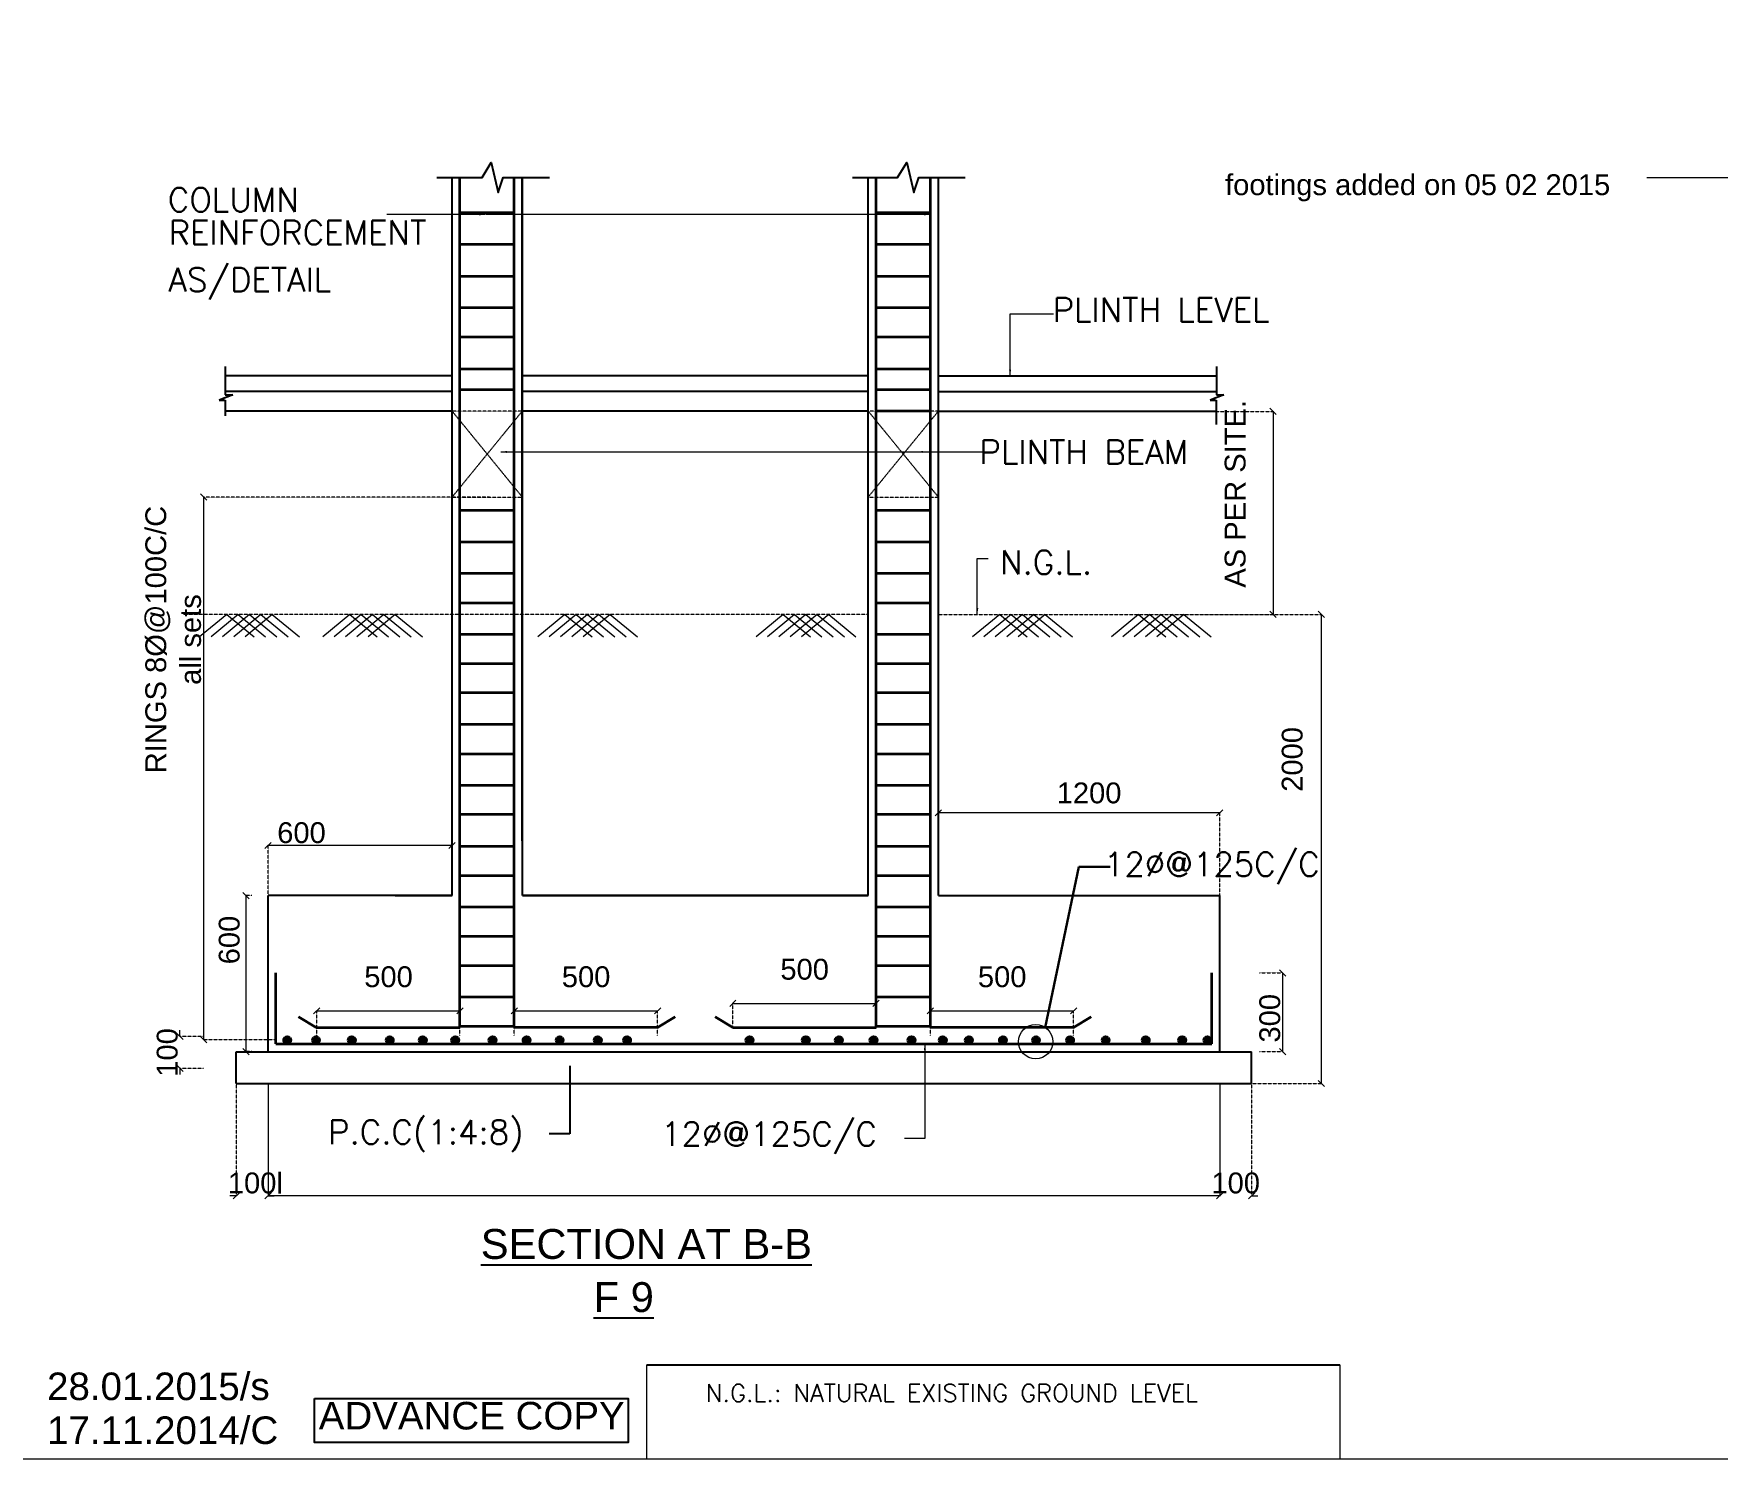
# Model space of a CAD drawing. Header units: inches. Extents: x 719368 to 6315912, y -2624014 to 446967.
# Drawn here: x 5466027 to 5506425, y -2167591 to -2133400 of the extents above; entities that cross this region are included whole.
import ezdxf
from ezdxf.enums import TextEntityAlignment as Align

# ---------------------------------------------------------------- set-up
doc = ezdxf.new("R2010")
doc.units = ezdxf.units.IN
doc.header["$LTSCALE"] = 20
doc.header["$MEASUREMENT"] = 0
doc.header["$PDMODE"] = 3
doc.linetypes.add('DASHED2', pattern=[0.375, 0.25, -0.125])
doc.layers.get('0').update_dxf_attribs({"color": 51, "lineweight": 30})
doc.layers.get('Defpoints').update_dxf_attribs({"lineweight": 25})
for name, color, linetype, lineweight in [('BEAM', 4, 'Continuous', 25), ('DIM', 7, 'Continuous', 13), ('FOR-TEXT', 3, 'Continuous', 25), ('FORMET', 4, 'Continuous', 25), ('HACHE', 6, 'Continuous', 9), ('hacht', 251, 'Continuous', 20), ('STAIR', 4, 'Continuous', 25), ('STEEL', 1, 'Continuous', 35), ('Text', 7, 'Continuous', 15), ('TEXT-20', 2, 'Continuous', 25)]:
    doc.layers.add(name, color=color, linetype=linetype, lineweight=lineweight)
doc.layers.add('DIM 1', color=131, linetype='Continuous')
doc.styles.add('AR', font='arial.ttf')
doc.styles.add('BOLD', font='arial.ttf')
doc.styles.add('L120', font='simplex.shx', dxfattribs={"height": 1})
doc.styles.add('ROMANS1', font='romans.shx', dxfattribs={"height": 200})
doc.dimstyles.new('Copy of S3', dxfattribs={"dimtxt": 200, "dimasz": 150, "dimexe": 5, "dimexo": 5, "dimgap": 50, "dimtad": 1, "dimjust": 1, "dimdec": 0, "dimzin": 3, "dimdsep": 46, "dimtxsty": 'BOLD', "dimblk1": 'OBLIQUE', "dimblk2": 'OBLIQUE', "dimsah": 1, "dimcen": 0.0625, "dimdle": 5, "dimclrd": 230, "dimclre": 251, "dimclrt": 2, "dimadec": 0, "dimazin": 0, "dimtfac": 1, "dimtdec": 0, "dimtix": 1, "dimtofl": 0, "dimtmove": 2, "dimatfit": 3, "dimfxl": 0, "dimtolj": 1, "dimtzin": 2, "dimlwd": -1, "dimlwe": -1, "dimarcsym": 0})
doc.dimstyles.new('S3', dxfattribs={"dimtxt": 9, "dimasz": 7, "dimexe": 5, "dimexo": 5, "dimgap": 0.5, "dimtad": 1, "dimdec": 1, "dimzin": 3, "dimdsep": 46, "dimlunit": 4, "dimtxsty": 'BOLD', "dimblk1": 'OBLIQUE', "dimblk2": 'OBLIQUE', "dimsah": 1, "dimcen": 0.0625, "dimdle": 5, "dimclrd": 230, "dimclre": 251, "dimclrt": 2, "dimadec": 0, "dimazin": 0, "dimtfac": 1, "dimtdec": 1, "dimtix": 1, "dimtofl": 0, "dimtmove": 2, "dimatfit": 3, "dimfxl": 0, "dimtolj": 1, "dimtzin": 2, "dimlwd": -1, "dimlwe": -1, "dimarcsym": 0})

# ---------------------------------------------------------------- blocks, each defined once
blk = doc.blocks.new('_Oblique')
at = {"layer": 'STAIR', "color": 0, "lineweight": -2}
blk.add_line((-0.5, -0.5), (0.5, 0.5), dxfattribs=at)
blk = doc.blocks.new('*D429')
at = {"layer": 'Defpoints', "color": 0}
for p in [(5470107, -2157451), (5469538, -2158215), (5470107, -2158215)]:
    blk.add_point(p, dxfattribs=at)
at = {"layer": 'DIM', "color": 251, "linetype": 'DASHED2'}
for p, q in [((5470102, -2157451), (5469533, -2157451)), ((5470102, -2158215), (5469533, -2158215))]:
    blk.add_line(p, q, dxfattribs=at)
at = {"layer": 'DIM', "color": 230}
for p, q in [((5469538, -2157451), (5469538, -2157301)), ((5469538, -2158215), (5469538, -2158365))]:
    blk.add_line(p, q, dxfattribs=at)
at = {"layer": 'DIM', "color": 230, "xscale": 150, "yscale": 150, "zscale": 150}
for p, rotation in [((5469538, -2157451), 270), ((5469538, -2158215), 90)]:
    blk.add_blockref('_Oblique', p, dxfattribs=dict(at, rotation=rotation))
at = {"layer": 'DIM', "color": 2, "insert": (5469233, -2157833), "char_height": 500, "attachment_point": 5, "rotation": 90, "style": 'BOLD'}
blk.add_mtext('\\A1;100', dxfattribs=at)
blk = doc.blocks.new('d')
at = {"layer": 'STEEL'}
blk.add_hatch(color=256, dxfattribs=at).paths.add_polyline_path([(2, 0, 1), (-2, 0, 1)])
blk.add_lwpolyline([(-2, 0, 1), (2, 0, 1)], format="xyb", close=True, dxfattribs=at)
blk = doc.blocks.new('*D430')
at = {"layer": 'Defpoints', "color": 0}
for p in [(5494487, -2158578), (5495251, -2158578), (5495251, -2161271)]:
    blk.add_point(p, dxfattribs=at)
at = {"layer": 'DIM', "color": 251, "linetype": 'DASHED2'}
for p, q in [((5494487, -2158583), (5494487, -2161276)), ((5495251, -2158583), (5495251, -2161276))]:
    blk.add_line(p, q, dxfattribs=at)
at = {"layer": 'DIM', "color": 230}
for p, q in [((5494487, -2161271), (5494337, -2161271)), ((5495251, -2161271), (5495401, -2161271))]:
    blk.add_line(p, q, dxfattribs=at)
at = {"layer": 'DIM', "color": 230, "xscale": 150, "yscale": 150, "zscale": 150}
blk.add_blockref('_Oblique', (5494487, -2161271), dxfattribs=at)
at = {"layer": 'DIM', "color": 230, "xscale": 150, "yscale": 150, "zscale": 150, "rotation": 180}
blk.add_blockref('_Oblique', (5495251, -2161271), dxfattribs=at)
at = {"layer": 'DIM', "color": 2, "insert": (5494869, -2160966), "char_height": 500, "attachment_point": 5, "style": 'BOLD'}
blk.add_mtext('\\A1;100', dxfattribs=at)
blk = doc.blocks.new('*D431')
at = {"layer": 'Defpoints', "color": 0}
for p in [(5470887, -2158578), (5471650, -2158578), (5470887, -2161271)]:
    blk.add_point(p, dxfattribs=at)
at = {"layer": 'DIM', "color": 251, "linetype": 'DASHED2'}
for p, q in [((5470887, -2158583), (5470887, -2161276)), ((5471650, -2158583), (5471650, -2161276))]:
    blk.add_line(p, q, dxfattribs=at)
at = {"layer": 'DIM', "color": 230}
for p, q in [((5470887, -2161271), (5470737, -2161271)), ((5471650, -2161271), (5471800, -2161271))]:
    blk.add_line(p, q, dxfattribs=at)
at = {"layer": 'DIM', "color": 230, "xscale": 150, "yscale": 150, "zscale": 150}
blk.add_blockref('_Oblique', (5470887, -2161271), dxfattribs=at)
at = {"layer": 'DIM', "color": 230, "xscale": 150, "yscale": 150, "zscale": 150, "rotation": 180}
blk.add_blockref('_Oblique', (5471650, -2161271), dxfattribs=at)
at = {"layer": 'DIM', "color": 2, "insert": (5471269, -2160966), "char_height": 500, "attachment_point": 5, "style": 'BOLD'}
blk.add_mtext('\\A1;100', dxfattribs=at)
blk = doc.blocks.new('*D432')
at = {"layer": 'Defpoints', "color": 0}
for p in [(5495435, -2155926), (5495994, -2155926), (5495435, -2157814)]:
    blk.add_point(p, dxfattribs=at)
at = {"layer": 'DIM', "color": 251, "linetype": 'DASHED2'}
for p, q in [((5495440, -2155926), (5495999, -2155926)), ((5495440, -2157814), (5495999, -2157814))]:
    blk.add_line(p, q, dxfattribs=at)
at = {"layer": 'DIM', "color": 230}
blk.add_line((5495994, -2155921), (5495994, -2157819), dxfattribs=at)
at = {"layer": 'DIM', "color": 230, "xscale": 150, "yscale": 150, "zscale": 150}
for p, rotation in [((5495994, -2155926), 90), ((5495994, -2157814), 270)]:
    blk.add_blockref('_Oblique', p, dxfattribs=dict(at, rotation=rotation))
at = {"layer": 'DIM', "color": 2, "insert": (5495689, -2157013), "char_height": 500, "attachment_point": 5, "rotation": 90, "style": 'BOLD'}
blk.add_mtext('\\A1;300', dxfattribs=at)
blk = doc.blocks.new('*D433')
at = {"layer": 'Defpoints', "color": 0}
for p in [(5487544, -2156835), (5487544, -2157432), (5490981, -2157432)]:
    blk.add_point(p, dxfattribs=at)
at = {"layer": 'DIM', "color": 230}
blk.add_line((5487539, -2156835), (5490986, -2156835), dxfattribs=at)
at = {"layer": 'DIM', "color": 251, "linetype": 'DASHED2'}
for p, q in [((5487544, -2157427), (5487544, -2156830)), ((5490981, -2157427), (5490981, -2156830))]:
    blk.add_line(p, q, dxfattribs=at)
at = {"layer": 'DIM', "color": 230, "xscale": 150, "yscale": 150, "zscale": 150, "rotation": 180}
blk.add_blockref('_Oblique', (5487544, -2156835), dxfattribs=at)
at = {"layer": 'DIM', "color": 230, "xscale": 150, "yscale": 150, "zscale": 150}
blk.add_blockref('_Oblique', (5490981, -2156835), dxfattribs=at)
at = {"layer": 'DIM', "color": 2, "insert": (5489266, -2156020), "char_height": 500, "attachment_point": 5, "style": 'BOLD'}
blk.add_mtext('\\A1;500', dxfattribs=at)
blk = doc.blocks.new('*D434')
at = {"layer": 'Defpoints', "color": 0}
for p in [(5476967, -2144513), (5470107, -2157528), (5471841, -2157528)]:
    blk.add_point(p, dxfattribs=at)
at = {"layer": 'DIM', "color": 251, "linetype": 'DASHED2'}
for p, q in [((5476962, -2144513), (5470102, -2144513)), ((5471836, -2157528), (5470102, -2157528))]:
    blk.add_line(p, q, dxfattribs=at)
at = {"layer": 'DIM', "color": 230}
blk.add_line((5470107, -2157533), (5470107, -2144508), dxfattribs=at)
at = {"layer": 'DIM', "color": 230, "xscale": 150, "yscale": 150, "zscale": 150}
for p, rotation in [((5470107, -2144513), 90), ((5470107, -2157528), 270)]:
    blk.add_blockref('_Oblique', p, dxfattribs=dict(at, rotation=rotation))
at = {"layer": 'DIM', "color": 2, "insert": (5469377, -2147930), "char_height": 500, "attachment_point": 5, "rotation": 90, "style": 'BOLD'}
blk.add_mtext('\\A1;{\\fArial|b0|i0|c162|p34;RINGS 8}%%C{\\fArial|b0|i0|c162|p34;@}100{\\fArial|b0|i0|c162|p34;C/C}\\Pall sets', dxfattribs=at)
blk = doc.blocks.new('*D435')
at = {"layer": 'Defpoints', "color": 0}
for p in [(5493768, -2142457), (5495764, -2142457), (5493355, -2147327)]:
    blk.add_point(p, dxfattribs=at)
at = {"layer": 'DIM', "color": 251, "linetype": 'DASHED2'}
for p, q in [((5493773, -2142457), (5495769, -2142457)), ((5493360, -2147327), (5495769, -2147327))]:
    blk.add_line(p, q, dxfattribs=at)
at = {"layer": 'DIM', "color": 230}
blk.add_line((5495764, -2142452), (5495764, -2147332), dxfattribs=at)
at = {"layer": 'DIM', "color": 230, "xscale": 150, "yscale": 150, "zscale": 150}
for p, rotation in [((5495764, -2142457), 90), ((5495764, -2147327), 270)]:
    blk.add_blockref('_Oblique', p, dxfattribs=dict(at, rotation=rotation))
at = {"layer": 'DIM', "color": 2, "insert": (5494858, -2144435), "char_height": 500, "attachment_point": 5, "rotation": 90, "style": 'BOLD'}
blk.add_mtext('\\A1;AS PER SITE.', dxfattribs=at)
blk = doc.blocks.new('*D436')
at = {"layer": 'Defpoints', "color": 0}
for p in [(5471267, -2154070), (5471122, -2157814), (5471267, -2157814)]:
    blk.add_point(p, dxfattribs=at)
at = {"layer": 'DIM', "color": 251, "linetype": 'DASHED2'}
for p, q in [((5471262, -2154070), (5471117, -2154070)), ((5471262, -2157814), (5471117, -2157814))]:
    blk.add_line(p, q, dxfattribs=at)
at = {"layer": 'DIM', "color": 230}
blk.add_line((5471122, -2157819), (5471122, -2154065), dxfattribs=at)
at = {"layer": 'DIM', "color": 230, "xscale": 150, "yscale": 150, "zscale": 150}
for p, rotation in [((5471122, -2154070), 90), ((5471122, -2157814), 270)]:
    blk.add_blockref('_Oblique', p, dxfattribs=dict(at, rotation=rotation))
at = {"layer": 'DIM', "color": 2, "insert": (5470721, -2155137), "char_height": 500, "attachment_point": 5, "rotation": 90, "style": 'BOLD'}
blk.add_mtext('\\A1;600', dxfattribs=at)
blk = doc.blocks.new('*D437')
at = {"layer": 'Defpoints', "color": 0}
for p in [(5494119, -2147327), (5496923, -2147327), (5493884, -2158578)]:
    blk.add_point(p, dxfattribs=at)
at = {"layer": 'DIM', "color": 251, "linetype": 'DASHED2'}
for p, q in [((5494124, -2147327), (5496928, -2147327)), ((5493889, -2158578), (5496928, -2158578))]:
    blk.add_line(p, q, dxfattribs=at)
at = {"layer": 'DIM', "color": 230}
blk.add_line((5496923, -2147322), (5496923, -2158583), dxfattribs=at)
at = {"layer": 'DIM', "color": 230, "xscale": 150, "yscale": 150, "zscale": 150}
for p, rotation in [((5496923, -2147327), 90), ((5496923, -2158578), 270)]:
    blk.add_blockref('_Oblique', p, dxfattribs=dict(at, rotation=rotation))
at = {"layer": 'DIM', "color": 2, "insert": (5496227, -2150805), "char_height": 500, "attachment_point": 5, "rotation": 90, "style": 'BOLD'}
blk.add_mtext('\\A1;2000', dxfattribs=at)
blk = doc.blocks.new('*D409')
at = {"layer": 'Defpoints', "color": 0}
for p in [(5472819, -2156835), (5472819, -2157432), (5476256, -2157432)]:
    blk.add_point(p, dxfattribs=at)
at = {"layer": 'DIM', "color": 230}
blk.add_line((5472814, -2156835), (5476261, -2156835), dxfattribs=at)
at = {"layer": 'DIM', "color": 251, "linetype": 'DASHED2'}
for p, q in [((5472819, -2157427), (5472819, -2156830)), ((5476256, -2157427), (5476256, -2156830))]:
    blk.add_line(p, q, dxfattribs=at)
at = {"layer": 'DIM', "color": 230, "xscale": 150, "yscale": 150, "zscale": 150, "rotation": 180}
blk.add_blockref('_Oblique', (5472819, -2156835), dxfattribs=at)
at = {"layer": 'DIM', "color": 230, "xscale": 150, "yscale": 150, "zscale": 150}
blk.add_blockref('_Oblique', (5476256, -2156835), dxfattribs=at)
at = {"layer": 'DIM', "color": 2, "insert": (5474542, -2156020), "char_height": 500, "attachment_point": 5, "style": 'BOLD'}
blk.add_mtext('\\A1;500', dxfattribs=at)
blk = doc.blocks.new('*D410')
at = {"layer": 'Defpoints', "color": 0}
for p in [(5471650, -2158597), (5494487, -2158597), (5494487, -2161271)]:
    blk.add_point(p, dxfattribs=at)
at = {"layer": 'DIM', "color": 251, "linetype": 'DASHED2'}
for p, q in [((5471650, -2158602), (5471650, -2161276)), ((5494487, -2158602), (5494487, -2161276))]:
    blk.add_line(p, q, dxfattribs=at)
at = {"layer": 'DIM', "color": 230}
blk.add_line((5494492, -2161271), (5471645, -2161271), dxfattribs=at)
at = {"layer": 'DIM', "color": 230, "xscale": 150, "yscale": 150, "zscale": 150, "rotation": 180}
blk.add_blockref('_Oblique', (5471650, -2161271), dxfattribs=at)
at = {"layer": 'DIM', "color": 230, "xscale": 150, "yscale": 150, "zscale": 150}
blk.add_blockref('_Oblique', (5494487, -2161271), dxfattribs=at)
at = {"layer": 'DIM', "color": 2, "insert": (5471931, -2160971), "char_height": 500, "attachment_point": 5, "style": 'BOLD'}
blk.add_mtext('\\A1;l', dxfattribs=at)
blk = doc.blocks.new('*D411')
at = {"layer": 'Defpoints', "color": 0}
for p in [(5477560, -2156835), (5477560, -2157432), (5480997, -2157432)]:
    blk.add_point(p, dxfattribs=at)
at = {"layer": 'DIM', "color": 230}
blk.add_line((5477555, -2156835), (5481002, -2156835), dxfattribs=at)
at = {"layer": 'DIM', "color": 251, "linetype": 'DASHED2'}
for p, q in [((5477560, -2157427), (5477560, -2156830)), ((5480997, -2157427), (5480997, -2156830))]:
    blk.add_line(p, q, dxfattribs=at)
at = {"layer": 'DIM', "color": 230, "xscale": 150, "yscale": 150, "zscale": 150, "rotation": 180}
blk.add_blockref('_Oblique', (5477560, -2156835), dxfattribs=at)
at = {"layer": 'DIM', "color": 230, "xscale": 150, "yscale": 150, "zscale": 150}
blk.add_blockref('_Oblique', (5480997, -2156835), dxfattribs=at)
at = {"layer": 'DIM', "color": 2, "insert": (5479282, -2156020), "char_height": 500, "attachment_point": 5, "style": 'BOLD'}
blk.add_mtext('\\A1;500', dxfattribs=at)
blk = doc.blocks.new('*D412')
at = {"layer": 'Defpoints', "color": 0}
for p in [(5482803, -2156655), (5482803, -2157253), (5486240, -2157253)]:
    blk.add_point(p, dxfattribs=at)
at = {"layer": 'DIM', "color": 230}
blk.add_line((5482798, -2156655), (5486245, -2156655), dxfattribs=at)
at = {"layer": 'DIM', "color": 251, "linetype": 'DASHED2'}
for p, q in [((5482803, -2157248), (5482803, -2156650)), ((5486240, -2157248), (5486240, -2156650))]:
    blk.add_line(p, q, dxfattribs=at)
at = {"layer": 'DIM', "color": 230, "xscale": 150, "yscale": 150, "zscale": 150, "rotation": 180}
blk.add_blockref('_Oblique', (5482803, -2156655), dxfattribs=at)
at = {"layer": 'DIM', "color": 230, "xscale": 150, "yscale": 150, "zscale": 150}
blk.add_blockref('_Oblique', (5486240, -2156655), dxfattribs=at)
at = {"layer": 'DIM', "color": 2, "insert": (5484526, -2155841), "char_height": 500, "attachment_point": 5, "style": 'BOLD'}
blk.add_mtext('\\A1;500', dxfattribs=at)
blk = doc.blocks.new('*D413')
at = {"layer": 'Defpoints', "color": 0}
for p in [(5476065, -2152408), (5476065, -2152870), (5471650, -2156250)]:
    blk.add_point(p, dxfattribs=at)
at = {"layer": 'DIM', "color": 251, "linetype": 'DASHED2'}
for p, q in [((5476065, -2152413), (5476065, -2152875)), ((5471650, -2156245), (5471650, -2152865))]:
    blk.add_line(p, q, dxfattribs=at)
at = {"layer": 'DIM', "color": 230}
blk.add_line((5476070, -2152870), (5471645, -2152870), dxfattribs=at)
at = {"layer": 'DIM', "color": 230, "xscale": 150, "yscale": 150, "zscale": 150, "rotation": 180}
blk.add_blockref('_Oblique', (5471650, -2152870), dxfattribs=at)
at = {"layer": 'DIM', "color": 230, "xscale": 150, "yscale": 150, "zscale": 150}
blk.add_blockref('_Oblique', (5476065, -2152870), dxfattribs=at)
at = {"layer": 'DIM', "color": 2, "insert": (5472453, -2152565), "char_height": 500, "attachment_point": 5, "style": 'BOLD'}
blk.add_mtext('\\A1;600', dxfattribs=at)
blk = doc.blocks.new('*D414')
at = {"layer": 'Defpoints', "color": 0}
for p in [(5487735, -2151807), (5494487, -2152086), (5494487, -2156697)]:
    blk.add_point(p, dxfattribs=at)
at = {"layer": 'DIM', "color": 251, "linetype": 'DASHED2'}
for p, q in [((5487735, -2151812), (5487735, -2152091)), ((5494487, -2156692), (5494487, -2152081))]:
    blk.add_line(p, q, dxfattribs=at)
at = {"layer": 'DIM', "color": 230}
blk.add_line((5494492, -2152086), (5487730, -2152086), dxfattribs=at)
at = {"layer": 'DIM', "color": 230, "xscale": 150, "yscale": 150, "zscale": 150, "rotation": 180}
blk.add_blockref('_Oblique', (5487735, -2152086), dxfattribs=at)
at = {"layer": 'DIM', "color": 230, "xscale": 150, "yscale": 150, "zscale": 150}
blk.add_blockref('_Oblique', (5494487, -2152086), dxfattribs=at)
at = {"layer": 'DIM', "color": 2, "insert": (5491351, -2151612), "char_height": 500, "attachment_point": 5, "style": 'BOLD'}
blk.add_mtext('\\A1;1200', dxfattribs=at)

msp = doc.modelspace()

# ---------------------------------------------------------------- linework, layer by layer
at = {"layer": 'BEAM', "linetype": 'Continuous'}
for p, q in [((5476065.1785, -2154070.1002), (5476065.1785, -2136853.0402)), ((5477750.7273, -2152759.7002), (5477750.7273, -2136853.0402)), ((5477755.0743, -2154070.1002), (5477755.0743, -2136853.0402)), ((5486049.1099, -2154070.1002), (5486049.1099, -2136853.0402)), ((5487734.6587, -2154070.1002), (5487734.6587, -2136853.0402)), ((5470625.3193, -2141378.896), (5470625.3193, -2142063.0866)), ((5494404.7055, -2141378.896), (5494404.7055, -2142063.0866)), ((5476065.1785, -2141608.3806), (5470616.804, -2141608.3806)), ((5486049.1099, -2141608.3806), (5477750.7273, -2141608.3806)), ((5487734.6587, -2141608.3806), (5494404.7055, -2141608.3806)), ((5470804.8231, -2142063.0866), (5470480.5379, -2142189.608)), ((5470480.5379, -2142189.608), (5470617.9588, -2142189.608)), ((5476065.1785, -2141982.7806), (5470616.804, -2141982.7806)), ((5470617.9588, -2142189.608), (5470617.9588, -2142566.6982)), ((5470625.3193, -2142063.0866), (5470804.8231, -2142063.0866)), ((5486049.1099, -2141982.7806), (5477750.7273, -2141982.7806)), ((5487734.6587, -2141982.7806), (5494404.7055, -2141982.7806)), ((5494584.2093, -2142063.0866), (5494259.9241, -2142189.608)), ((5494259.9241, -2142189.608), (5494397.3449, -2142189.608)), ((5494397.3449, -2142189.608), (5494397.3449, -2142770.8507)), ((5494404.7055, -2142063.0866), (5494584.2093, -2142063.0866)), ((5476065.1785, -2142450.7806), (5470616.804, -2142450.7806)), ((5476065.1785, -2142450.7806), (5470616.804, -2142450.7806)), ((5486049.1099, -2142450.7806), (5477750.7273, -2142450.7806)), ((5486049.1099, -2142450.7806), (5477750.7273, -2142450.7806)), ((5487734.6587, -2142450.7806), (5494404.7055, -2142450.7806)), ((5487734.6587, -2142450.7806), (5494404.7055, -2142450.7806)), ((5471650.4512, -2157814.1002), (5471650.4512, -2154070.1002)), ((5476065.1785, -2154070.1002), (5471650.4512, -2154070.1002)), ((5474702.2098, -2154070.1002), (5476065.1785, -2154070.1002)), ((5477755.0743, -2154070.1002), (5486049.1099, -2154070.1002)), ((5486049.1099, -2154070.1002), (5477755.0743, -2154070.1002)), ((5487734.6587, -2154070.1002), (5489025.9643, -2154070.1002)), ((5487734.6587, -2154070.1002), (5494487.4578, -2154070.1002)), ((5494487.4578, -2157814.1002), (5494487.4578, -2154070.1002)), ((5494487.4578, -2157814.1002), (5494487.4578, -2154070.1002)), ((5471650.4512, -2157814.1002), (5471650.4512, -2156084.3722)), ((5470886.6752, -2158577.8762), (5470886.6752, -2157814.1002)), ((5470886.6752, -2157814.1002), (5495251.2338, -2157814.1002)), ((5470886.6752, -2158577.8762), (5470886.6752, -2157814.1002)), ((5470886.6752, -2158577.8762), (5470886.6752, -2157814.1002)), ((5470886.6752, -2158577.8762), (5470886.6752, -2157814.1002)), ((5475811.9383, -2157814.1002), (5495251.2338, -2157814.1002)), ((5495251.2338, -2158577.8762), (5495251.2338, -2157814.1002)), ((5495251.2338, -2158577.8762), (5495251.2338, -2157814.1002)), ((5470886.6752, -2158577.8762), (5495251.2338, -2158577.8762))]:
    msp.add_line(p, q, dxfattribs=at)
at = {"layer": 'BEAM'}
for points in [[(5475700.7206, -2136851.2189), (5476784.7327, -2136851.2189), (5477004.396, -2136491.3192), (5477174.2949, -2137211.1187), (5477291.4315, -2136851.2189), (5478406.8343, -2136851.2189)], [(5485673.5889, -2136851.2189), (5486757.601, -2136851.2189), (5486977.2644, -2136491.3192), (5487147.1632, -2137211.1187), (5487264.2998, -2136851.2189), (5488379.7027, -2136851.2189)]]:
    msp.add_lwpolyline(points, dxfattribs=at)
at = {"layer": 'DIM'}
for points in [[(5553055.3852, -2167590.5634), (5432049.132, -2167590.5634), (5432049.132, -2082559.4872), (5553055.3852, -2082559.4872)], [(5480743.2686, -2165326.7385), (5497369.4728, -2165326.7385), (5497369.4728, -2167590.5634), (5480743.2686, -2167590.5634)]]:
    msp.add_lwpolyline(points, close=True, dxfattribs=at)
at = {"layer": 'FORMET'}
msp.add_line((5480743.2686, -2165326.7385), (5497369.4728, -2165326.7385), dxfattribs=at)
msp.add_lwpolyline([(5472766.0912, -2166134.6994), (5480293.262, -2166134.6994), (5480293.262, -2167190.8286), (5472766.0912, -2167190.8286)], close=True, dxfattribs=at)
msp.add_lwpolyline([(5472766.0912, -2166134.6994), (5480293.262, -2166134.6994), (5480293.262, -2167190.8286), (5472766.0912, -2167190.8286)], close=True, dxfattribs=at)
at = {"layer": 'HACHE', "color": 3, "linetype": 'Continuous'}
for p, q in [((5470662.3586, -2147327.1562), (5470009.7239, -2147861.5449)), ((5470662.3586, -2147327.1562), (5470009.7239, -2147861.5449)), ((5470934.638, -2147327.1562), (5470282.0032, -2147861.5449)), ((5470934.638, -2147327.1562), (5470282.0032, -2147861.5449)), ((5471206.9174, -2147327.1562), (5470554.2826, -2147861.5449)), ((5471206.9174, -2147327.1562), (5470554.2826, -2147861.5449)), ((5470662.3586, -2147327.1562), (5471314.9934, -2147861.5449)), ((5470662.3586, -2147327.1562), (5471314.9934, -2147861.5449)), ((5471479.1967, -2147327.1562), (5470826.562, -2147861.5449)), ((5471479.1967, -2147327.1562), (5470826.562, -2147861.5449)), ((5470934.638, -2147327.1562), (5471587.2728, -2147861.5449)), ((5470934.638, -2147327.1562), (5471587.2728, -2147861.5449)), ((5471751.4761, -2147327.1562), (5471098.8413, -2147861.5449)), ((5471751.4761, -2147327.1562), (5471098.8413, -2147861.5449)), ((5471206.9174, -2147327.1562), (5471859.5521, -2147861.5449)), ((5471206.9174, -2147327.1562), (5471859.5521, -2147861.5449)), ((5471479.1967, -2147327.1562), (5472131.8315, -2147861.5449)), ((5471479.1967, -2147327.1562), (5472131.8315, -2147861.5449)), ((5471751.4761, -2147327.1562), (5472404.1109, -2147861.5449)), ((5471751.4761, -2147327.1562), (5472404.1109, -2147861.5449)), ((5473614.8571, -2147327.1562), (5472962.2223, -2147861.5449)), ((5473614.8571, -2147327.1562), (5472962.2223, -2147861.5449)), ((5473887.1365, -2147327.1562), (5473234.5017, -2147861.5449)), ((5473887.1365, -2147327.1562), (5473234.5017, -2147861.5449)), ((5474159.4158, -2147327.1562), (5473506.7811, -2147861.5449)), ((5474159.4158, -2147327.1562), (5473506.7811, -2147861.5449)), ((5473614.8571, -2147327.1562), (5474267.4918, -2147861.5449)), ((5473614.8571, -2147327.1562), (5474267.4918, -2147861.5449)), ((5474431.6952, -2147327.1562), (5473779.0604, -2147861.5449)), ((5474431.6952, -2147327.1562), (5473779.0604, -2147861.5449)), ((5473887.1365, -2147327.1562), (5474539.7712, -2147861.5449)), ((5473887.1365, -2147327.1562), (5474539.7712, -2147861.5449)), ((5474703.9746, -2147327.1562), (5474051.3398, -2147861.5449)), ((5474703.9746, -2147327.1562), (5474051.3398, -2147861.5449)), ((5474159.4158, -2147327.1562), (5474812.0506, -2147861.5449)), ((5474159.4158, -2147327.1562), (5474812.0506, -2147861.5449)), ((5474431.6952, -2147327.1562), (5475084.3299, -2147861.5449)), ((5474431.6952, -2147327.1562), (5475084.3299, -2147861.5449)), ((5474703.9746, -2147327.1562), (5475356.6093, -2147861.5449)), ((5474703.9746, -2147327.1562), (5475356.6093, -2147861.5449)), ((5478772.8974, -2147327.1562), (5478120.2626, -2147861.5449)), ((5478772.8974, -2147327.1562), (5478120.2626, -2147861.5449)), ((5479045.1767, -2147327.1562), (5478392.542, -2147861.5449)), ((5479045.1767, -2147327.1562), (5478392.542, -2147861.5449)), ((5479317.4561, -2147327.1562), (5478664.8213, -2147861.5449)), ((5479317.4561, -2147327.1562), (5478664.8213, -2147861.5449)), ((5478772.8974, -2147327.1562), (5479425.5321, -2147861.5449)), ((5478772.8974, -2147327.1562), (5479425.5321, -2147861.5449)), ((5479589.7355, -2147327.1562), (5478937.1007, -2147861.5449)), ((5479589.7355, -2147327.1562), (5478937.1007, -2147861.5449)), ((5479045.1767, -2147327.1562), (5479697.8115, -2147861.5449)), ((5479045.1767, -2147327.1562), (5479697.8115, -2147861.5449)), ((5479862.0148, -2147327.1562), (5479209.3801, -2147861.5449)), ((5479862.0148, -2147327.1562), (5479209.3801, -2147861.5449)), ((5479317.4561, -2147327.1562), (5479970.0909, -2147861.5449)), ((5479317.4561, -2147327.1562), (5479970.0909, -2147861.5449)), ((5479589.7355, -2147327.1562), (5480242.3702, -2147861.5449)), ((5479589.7355, -2147327.1562), (5480242.3702, -2147861.5449)), ((5479862.0148, -2147327.1562), (5480514.6496, -2147861.5449)), ((5479862.0148, -2147327.1562), (5480514.6496, -2147861.5449)), ((5484013.4036, -2147327.1562), (5483360.7689, -2147861.5449)), ((5484013.4036, -2147327.1562), (5483360.7689, -2147861.5449)), ((5484285.683, -2147327.1562), (5483633.0482, -2147861.5449)), ((5484285.683, -2147327.1562), (5483633.0482, -2147861.5449)), ((5484557.9624, -2147327.1562), (5483905.3276, -2147861.5449)), ((5484557.9624, -2147327.1562), (5483905.3276, -2147861.5449)), ((5484013.4036, -2147327.1562), (5484666.0384, -2147861.5449)), ((5484013.4036, -2147327.1562), (5484666.0384, -2147861.5449)), ((5484830.2417, -2147327.1562), (5484177.607, -2147861.5449)), ((5484830.2417, -2147327.1562), (5484177.607, -2147861.5449)), ((5484285.683, -2147327.1562), (5484938.3177, -2147861.5449)), ((5484285.683, -2147327.1562), (5484938.3177, -2147861.5449)), ((5485102.5211, -2147327.1562), (5484449.8863, -2147861.5449)), ((5485102.5211, -2147327.1562), (5484449.8863, -2147861.5449)), ((5484557.9624, -2147327.1562), (5485210.5971, -2147861.5449)), ((5484557.9624, -2147327.1562), (5485210.5971, -2147861.5449)), ((5484830.2417, -2147327.1562), (5485482.8765, -2147861.5449)), ((5484830.2417, -2147327.1562), (5485482.8765, -2147861.5449)), ((5485102.5211, -2147327.1562), (5485755.1559, -2147861.5449)), ((5485102.5211, -2147327.1562), (5485755.1559, -2147861.5449)), ((5489209.2354, -2147327.1562), (5488556.6006, -2147861.5449)), ((5489209.2354, -2147327.1562), (5488556.6006, -2147861.5449)), ((5489481.5148, -2147327.1562), (5488828.88, -2147861.5449)), ((5489481.5148, -2147327.1562), (5488828.88, -2147861.5449)), ((5489753.7941, -2147327.1562), (5489101.1594, -2147861.5449)), ((5489753.7941, -2147327.1562), (5489101.1594, -2147861.5449)), ((5489209.2354, -2147327.1562), (5489861.8701, -2147861.5449)), ((5489209.2354, -2147327.1562), (5489861.8701, -2147861.5449)), ((5490026.0735, -2147327.1562), (5489373.4387, -2147861.5449)), ((5490026.0735, -2147327.1562), (5489373.4387, -2147861.5449)), ((5489481.5148, -2147327.1562), (5490134.1495, -2147861.5449)), ((5489481.5148, -2147327.1562), (5490134.1495, -2147861.5449)), ((5490298.3529, -2147327.1562), (5489645.7181, -2147861.5449)), ((5490298.3529, -2147327.1562), (5489645.7181, -2147861.5449)), ((5489753.7941, -2147327.1562), (5490406.4289, -2147861.5449)), ((5489753.7941, -2147327.1562), (5490406.4289, -2147861.5449)), ((5490026.0735, -2147327.1562), (5490678.7083, -2147861.5449)), ((5490026.0735, -2147327.1562), (5490678.7083, -2147861.5449)), ((5490298.3529, -2147327.1562), (5490950.9876, -2147861.5449)), ((5490298.3529, -2147327.1562), (5490950.9876, -2147861.5449)), ((5492538.1675, -2147327.1562), (5491885.5328, -2147861.5449)), ((5492538.1675, -2147327.1562), (5491885.5328, -2147861.5449)), ((5492810.4469, -2147327.1562), (5492157.8121, -2147861.5449)), ((5492810.4469, -2147327.1562), (5492157.8121, -2147861.5449)), ((5493082.7263, -2147327.1562), (5492430.0915, -2147861.5449)), ((5493082.7263, -2147327.1562), (5492430.0915, -2147861.5449)), ((5492538.1675, -2147327.1562), (5493190.8023, -2147861.5449)), ((5492538.1675, -2147327.1562), (5493190.8023, -2147861.5449)), ((5493355.0056, -2147327.1562), (5492702.3709, -2147861.5449)), ((5493355.0056, -2147327.1562), (5492702.3709, -2147861.5449)), ((5492810.4469, -2147327.1562), (5493463.0817, -2147861.5449)), ((5492810.4469, -2147327.1562), (5493463.0817, -2147861.5449)), ((5493627.285, -2147327.1562), (5492974.6502, -2147861.5449)), ((5493627.285, -2147327.1562), (5492974.6502, -2147861.5449)), ((5493082.7263, -2147327.1562), (5493735.361, -2147861.5449)), ((5493082.7263, -2147327.1562), (5493735.361, -2147861.5449)), ((5493355.0056, -2147327.1562), (5494007.6404, -2147861.5449)), ((5493355.0056, -2147327.1562), (5494007.6404, -2147861.5449)), ((5493627.285, -2147327.1562), (5494279.9198, -2147861.5449)), ((5493627.285, -2147327.1562), (5494279.9198, -2147861.5449))]:
    msp.add_line(p, q, dxfattribs=at)
at = {"layer": 'hacht', "linetype": 'DASHED2'}
for p, q in [((5477750.7273, -2142450.7806), (5476065.1785, -2144513.2723)), ((5476065.1785, -2142450.7806), (5477750.7273, -2144513.2723)), ((5477750.7273, -2142450.7806), (5476065.1785, -2144513.2723)), ((5476065.1785, -2142450.7806), (5477750.7273, -2144513.2723)), ((5487734.6587, -2142450.7806), (5486049.1099, -2144513.2723)), ((5486049.1099, -2142450.7806), (5487734.6587, -2144513.2723)), ((5487734.6587, -2142450.7806), (5486049.1099, -2144513.2723)), ((5486049.1099, -2142450.7806), (5487734.6587, -2144513.2723)), ((5486049.1099, -2147327.1562), (5469622.0706, -2147327.1562)), ((5486049.1099, -2147327.1562), (5476701.0274, -2147327.1562)), ((5487734.6587, -2147327.1562), (5494404.7055, -2147327.1562)), ((5487734.6587, -2147327.1562), (5494404.7055, -2147327.1562)), ((5487734.6587, -2147327.1562), (5494404.7055, -2147327.1562)), ((5487734.6587, -2147327.1562), (5494404.7055, -2147327.1562))]:
    msp.add_line(p, q, dxfattribs=at)
for points in [[(5476065.1785, -2144513.2723), (5477750.7273, -2144513.2723), (5477750.7273, -2142450.7806), (5476065.1785, -2142450.7806)], [(5486049.1099, -2144513.2723), (5487734.6587, -2144513.2723), (5487734.6587, -2142450.7806), (5486049.1099, -2142450.7806)]]:
    msp.add_lwpolyline(points, close=True, dxfattribs=at)
at = {"layer": 'STEEL'}
for p, q in [((5476256.1225, -2157233.8907), (5476256.1225, -2136853.0402)), ((5476256.1225, -2157233.8907), (5476256.1225, -2136853.0402)), ((5477559.7833, -2157233.8907), (5477559.7833, -2136853.0402)), ((5477559.7833, -2157233.8907), (5477559.7833, -2136853.0402)), ((5486240.0539, -2157233.8907), (5486240.0539, -2136853.0402)), ((5486240.0539, -2157233.8907), (5486240.0539, -2136853.0402)), ((5487543.7147, -2157233.8907), (5487543.7147, -2136853.0402)), ((5487543.7147, -2157233.8907), (5487543.7147, -2136853.0402)), ((5476260.4695, -2137689.6363), (5477564.1303, -2137689.6363)), ((5486240.0539, -2137689.6363), (5487543.7147, -2137689.6363)), ((5476260.4695, -2138451.1759), (5477564.1303, -2138451.1759)), ((5486240.0539, -2138451.1759), (5487543.7147, -2138451.1759)), ((5476260.4695, -2139212.7154), (5477564.1303, -2139212.7154)), ((5476260.4695, -2139212.7154), (5477564.1303, -2139212.7154)), ((5476260.4695, -2139212.7154), (5477564.1303, -2139212.7154)), ((5476260.4695, -2139212.7154), (5477564.1303, -2139212.7154)), ((5486240.0539, -2139212.7154), (5487543.7147, -2139212.7154)), ((5486240.0539, -2139212.7154), (5487543.7147, -2139212.7154)), ((5486240.0539, -2139212.7154), (5487543.7147, -2139212.7154)), ((5486240.0539, -2139212.7154), (5487543.7147, -2139212.7154)), ((5477564.1303, -2139974.2549), (5476260.4695, -2139974.2549)), ((5477564.1303, -2139974.2549), (5476260.4695, -2139974.2549)), ((5487543.7147, -2139974.2549), (5486240.0539, -2139974.2549)), ((5487543.7147, -2139974.2549), (5486240.0539, -2139974.2549)), ((5476260.4695, -2140673.2655), (5477564.1303, -2140673.2655)), ((5476260.4695, -2140673.2655), (5477564.1303, -2140673.2655)), ((5476260.4695, -2140673.2655), (5477564.1303, -2140673.2655)), ((5476260.4695, -2140673.2655), (5477564.1303, -2140673.2655)), ((5486240.0539, -2140673.2655), (5487543.7147, -2140673.2655)), ((5486240.0539, -2140673.2655), (5487543.7147, -2140673.2655)), ((5486240.0539, -2140673.2655), (5487543.7147, -2140673.2655)), ((5486240.0539, -2140673.2655), (5487543.7147, -2140673.2655)), ((5476260.4695, -2141434.805), (5477564.1303, -2141434.805)), ((5476260.4695, -2141434.805), (5477564.1303, -2141434.805)), ((5476260.4695, -2141434.805), (5477564.1303, -2141434.805)), ((5476260.4695, -2141434.805), (5477564.1303, -2141434.805)), ((5476260.4695, -2141434.805), (5477564.1303, -2141434.805)), ((5476260.4695, -2141434.805), (5477564.1303, -2141434.805)), ((5486240.0539, -2141434.805), (5487543.7147, -2141434.805)), ((5486240.0539, -2141434.805), (5487543.7147, -2141434.805)), ((5486240.0539, -2141434.805), (5487543.7147, -2141434.805)), ((5486240.0539, -2141434.805), (5487543.7147, -2141434.805)), ((5486240.0539, -2141434.805), (5487543.7147, -2141434.805)), ((5486240.0539, -2141434.805), (5487543.7147, -2141434.805)), ((5476260.4695, -2141933.3021), (5477564.1303, -2141933.3021)), ((5476260.4695, -2141933.3021), (5477564.1303, -2141933.3021)), ((5486240.0539, -2141933.3021), (5487543.7147, -2141933.3021)), ((5486240.0539, -2141933.3021), (5487543.7147, -2141933.3021)), ((5486240.0539, -2142444.2849), (5487543.7147, -2142444.2849)), ((5486240.0539, -2142444.2849), (5487543.7147, -2142444.2849)), ((5486240.0539, -2142444.2849), (5487543.7147, -2142444.2849)), ((5486240.0539, -2142444.2849), (5487543.7147, -2142444.2849)), ((5476260.4695, -2144826.2028), (5477564.1303, -2144826.2028)), ((5486240.0539, -2144826.2028), (5487543.7147, -2144826.2028)), ((5476260.4695, -2145587.7423), (5477564.1303, -2145587.7423)), ((5476260.4695, -2145587.7423), (5477564.1303, -2145587.7423)), ((5476260.4695, -2145587.7423), (5477564.1303, -2145587.7423)), ((5476260.4695, -2145587.7423), (5477564.1303, -2145587.7423)), ((5486240.0539, -2145587.7423), (5487543.7147, -2145587.7423)), ((5486240.0539, -2145587.7423), (5487543.7147, -2145587.7423)), ((5486240.0539, -2145587.7423), (5487543.7147, -2145587.7423)), ((5486240.0539, -2145587.7423), (5487543.7147, -2145587.7423)), ((5477564.1303, -2146349.2819), (5476260.4695, -2146349.2819)), ((5477564.1303, -2146349.2819), (5476260.4695, -2146349.2819)), ((5487543.7147, -2146349.2819), (5486240.0539, -2146349.2819)), ((5487543.7147, -2146349.2819), (5486240.0539, -2146349.2819)), ((5476260.4695, -2147048.2924), (5477564.1303, -2147048.2924)), ((5476260.4695, -2147048.2924), (5477564.1303, -2147048.2924)), ((5476260.4695, -2147048.2924), (5477564.1303, -2147048.2924)), ((5476260.4695, -2147048.2924), (5477564.1303, -2147048.2924)), ((5486240.0539, -2147048.2924), (5487543.7147, -2147048.2924)), ((5486240.0539, -2147048.2924), (5487543.7147, -2147048.2924)), ((5486240.0539, -2147048.2924), (5487543.7147, -2147048.2924)), ((5486240.0539, -2147048.2924), (5487543.7147, -2147048.2924)), ((5477564.1303, -2147809.8319), (5476260.4695, -2147809.8319)), ((5477564.1303, -2147809.8319), (5476260.4695, -2147809.8319)), ((5487543.7147, -2147809.8319), (5486240.0539, -2147809.8319)), ((5487543.7147, -2147809.8319), (5486240.0539, -2147809.8319)), ((5477564.1303, -2148508.8425), (5476260.4695, -2148508.8425)), ((5487543.7147, -2148508.8425), (5486240.0539, -2148508.8425)), ((5487543.7147, -2148508.8425), (5486240.0539, -2148508.8425)), ((5477564.1303, -2149207.853), (5476260.4695, -2149207.853)), ((5477564.1303, -2149207.853), (5476260.4695, -2149207.853)), ((5487543.7147, -2149207.853), (5486240.0539, -2149207.853)), ((5487543.7147, -2149207.853), (5486240.0539, -2149207.853)), ((5477564.1303, -2149969.3925), (5476260.4695, -2149969.3925)), ((5477564.1303, -2149969.3925), (5476260.4695, -2149969.3925)), ((5487543.7147, -2149969.3925), (5486240.0539, -2149969.3925)), ((5487543.7147, -2149969.3925), (5486240.0539, -2149969.3925)), ((5476260.4695, -2150668.403), (5477564.1303, -2150668.403)), ((5476260.4695, -2150668.403), (5477564.1303, -2150668.403)), ((5476260.4695, -2150668.403), (5477564.1303, -2150668.403)), ((5476260.4695, -2150668.403), (5477564.1303, -2150668.403)), ((5486240.0539, -2150668.403), (5487543.7147, -2150668.403)), ((5486240.0539, -2150668.403), (5487543.7147, -2150668.403)), ((5486240.0539, -2150668.403), (5487543.7147, -2150668.403)), ((5486240.0539, -2150668.403), (5487543.7147, -2150668.403)), ((5477564.1303, -2151429.9426), (5476260.4695, -2151429.9426)), ((5477564.1303, -2151429.9426), (5476260.4695, -2151429.9426)), ((5487543.7147, -2151429.9426), (5486240.0539, -2151429.9426)), ((5487543.7147, -2151429.9426), (5486240.0539, -2151429.9426)), ((5477564.1303, -2152128.9531), (5476260.4695, -2152128.9531)), ((5477564.1303, -2152128.9531), (5476260.4695, -2152128.9531)), ((5487543.7147, -2152128.9531), (5486240.0539, -2152128.9531)), ((5487543.7147, -2152128.9531), (5486240.0539, -2152128.9531)), ((5477564.1303, -2152890.4927), (5476260.4695, -2152890.4927)), ((5477564.1303, -2152890.4927), (5476260.4695, -2152890.4927)), ((5487543.7147, -2152890.4927), (5486240.0539, -2152890.4927)), ((5487543.7147, -2152890.4927), (5486240.0539, -2152890.4927)), ((5476260.4695, -2153589.5032), (5477564.1303, -2153589.5032)), ((5476260.4695, -2153589.5032), (5477564.1303, -2153589.5032)), ((5476260.4695, -2153589.5032), (5477564.1303, -2153589.5032)), ((5476260.4695, -2153589.5032), (5477564.1303, -2153589.5032)), ((5486240.0539, -2153589.5032), (5487543.7147, -2153589.5032)), ((5486240.0539, -2153589.5032), (5487543.7147, -2153589.5032)), ((5486240.0539, -2153589.5032), (5487543.7147, -2153589.5032)), ((5486240.0539, -2153589.5032), (5487543.7147, -2153589.5032)), ((5477564.1303, -2154351.0427), (5476260.4695, -2154351.0427)), ((5477564.1303, -2154351.0427), (5476260.4695, -2154351.0427)), ((5487543.7147, -2154351.0427), (5486240.0539, -2154351.0427)), ((5487543.7147, -2154351.0427), (5486240.0539, -2154351.0427)), ((5477564.1303, -2155050.0533), (5476260.4695, -2155050.0533)), ((5477564.1303, -2155050.0533), (5476260.4695, -2155050.0533)), ((5487543.7147, -2155050.0533), (5486240.0539, -2155050.0533)), ((5487543.7147, -2155050.0533), (5486240.0539, -2155050.0533)), ((5471841.3952, -2157623.1562), (5471841.3952, -2155920.583)), ((5476260.4695, -2155749.0638), (5477564.1303, -2155749.0638)), ((5476260.4695, -2155749.0638), (5477564.1303, -2155749.0638)), ((5476260.4695, -2155749.0638), (5477564.1303, -2155749.0638)), ((5476260.4695, -2155749.0638), (5477564.1303, -2155749.0638)), ((5486240.0539, -2155749.0638), (5487543.7147, -2155749.0638)), ((5486240.0539, -2155749.0638), (5487543.7147, -2155749.0638)), ((5486240.0539, -2155749.0638), (5487543.7147, -2155749.0638)), ((5486240.0539, -2155749.0638), (5487543.7147, -2155749.0638)), ((5494296.5138, -2157623.1562), (5494296.5138, -2155920.583)), ((5471841.3952, -2157623.1562), (5471841.3952, -2156437.0192)), ((5494296.5138, -2157623.1562), (5494296.5138, -2156260.013)), ((5477564.1303, -2156510.6033), (5476260.4695, -2156510.6033)), ((5477564.1303, -2156510.6033), (5476260.4695, -2156510.6033)), ((5487543.7147, -2156510.6033), (5486240.0539, -2156510.6033)), ((5487543.7147, -2156510.6033), (5486240.0539, -2156510.6033)), ((5472384.303, -2156979.2009), (5472807.0544, -2157233.8907)), ((5472807.0544, -2157233.8907), (5476256.1225, -2157233.8907)), ((5477564.1303, -2157209.6139), (5476260.4695, -2157209.6139)), ((5480996.7753, -2157233.8907), (5477559.7833, -2157233.8907)), ((5481419.5267, -2156979.2009), (5480996.7753, -2157233.8907)), ((5482380.3104, -2156979.2009), (5482803.0619, -2157233.8907)), ((5482803.0619, -2157233.8907), (5486240.0539, -2157233.8907)), ((5487543.7147, -2157209.6139), (5486240.0539, -2157209.6139)), ((5487543.7147, -2157209.6139), (5486240.0539, -2157209.6139)), ((5490980.7067, -2157233.8907), (5487543.7147, -2157233.8907)), ((5491403.4581, -2156979.2009), (5490980.7067, -2157233.8907)), ((5471841.3952, -2157623.1562), (5494296.5138, -2157623.1562)), ((5476766.6583, -2157623.1562), (5494296.5138, -2157623.1562))]:
    msp.add_line(p, q, dxfattribs=at)
at = {"layer": 'Text'}
msp.add_circle((5490069.3391, -2157576.4017), 411.8673, dxfattribs=at)

# ---------------------------------------------------------------- block references
at = {"layer": 'BEAM', "xscale": -42.96240000333637, "yscale": 42.96239999271347, "zscale": 42.96240000107137, "rotation": 180}
for p in [(5472112.4481, -2157537.2314), (5472112.4481, -2157537.2314), (5472801.1867, -2157537.2314), (5472801.1867, -2157537.2314), (5473659.6948, -2157537.2314), (5473659.6948, -2157537.2314), (5474569.9033, -2157537.2314), (5474569.9033, -2157537.2314), (5475363.8344, -2157537.2314), (5475363.8344, -2157537.2314), (5476142.2298, -2157537.2314), (5476142.2298, -2157537.2314), (5477037.7112, -2157537.2314), (5477037.7112, -2157537.2314), (5477854.547, -2157537.2314), (5477854.547, -2157537.2314), (5478648.4781, -2157537.2314), (5478648.4781, -2157537.2314), (5479562.5014, -2157537.2314), (5479562.5014, -2157537.2314), (5480265.0322, -2157537.2314), (5480265.0322, -2157537.2314), (5483204.4665, -2157537.2314), (5483204.4665, -2157537.2314), (5484553.8347, -2157537.2314), (5484553.8347, -2157537.2314), (5485347.7658, -2157537.2314), (5485347.7658, -2157537.2314), (5486179.5041, -2157537.2314), (5486179.5041, -2157537.2314), (5487090.3419, -2157537.2314), (5487090.3419, -2157537.2314), (5487840.9545, -2157537.2314), (5487840.9545, -2157537.2314), (5488467.0831, -2157537.2314), (5488467.0831, -2157537.2314), (5489283.9189, -2157537.2314), (5489283.9189, -2157537.2314), (5490077.85, -2157537.2314), (5490077.85, -2157537.2314), (5490894.6858, -2157537.2314), (5490894.6858, -2157537.2314), (5491748.4806, -2157537.2314), (5491748.4806, -2157537.2314), (5492710.524, -2157537.2314), (5492710.524, -2157537.2314), (5493585.0387, -2157537.2314), (5493585.0387, -2157537.2314), (5494189.4573, -2157537.2314), (5494189.4573, -2157537.2314)]:
    msp.add_blockref('d', p, dxfattribs=at)
at = {"layer": 'STEEL', "color": 3, "xscale": 1.909440002404153, "yscale": 1.909440006187651, "zscale": 1.909440000047616}
msp.add_blockref('d', (5490961.6123, -2157527.6842), dxfattribs=at)
msp.add_blockref('d', (5490961.6123, -2157527.6842), dxfattribs=at)

# ---------------------------------------------------------------- texts
at = {"layer": 'FOR-TEXT', "color": 3, "style": 'AR'}
for s, p in [('28.01.2015/s', (5466348.0803, -2166170.8607)), ('17.11.2014/C', (5466348.0803, -2167223.6517)), ('ADVANCE COPY', (5472867.2087, -2166874.9868)), ('ADVANCE COPY', (5472867.2087, -2166874.9868))]:
    msp.add_text(s, height=661.408124, dxfattribs=at).set_placement(p)
at = {"layer": 'Text', "style": 'ROMANS1'}
for s, p in [('COLUMN', (5469247.8762, -2137668.933)), ('REINFORCEMENT', (5469264.1011, -2138456.0564)), ('AS/DETAIL', (5469264.1011, -2139584.9619)), ('PLINTH LEVEL', (5490477.1069, -2140310.1087)), ('PLINTH LEVEL', (5490477.1069, -2140310.1087)), ('PLINTH BEAM', (5488722.5946, -2143717.6488)), ('PLINTH BEAM', (5488722.5946, -2143717.6488)), ('N.G.L.', (5489214.6517, -2146364.5503)), ('N.G.L.', (5489214.6517, -2146364.5503)), ('12%%C@125C/C', (5491705.4373, -2153605.501)), ('P.C.C(1:4:8) ', (5473091.3011, -2160029.1173)), ('12%%C@125C/C', (5481080.3756, -2160074.6996))]:
    msp.add_text(s, height=572.832, dxfattribs=at).set_placement(p)
msp.add_text('N.G.L.: NATURAL EXISTING GROUND LEVEL', height=423.225856, dxfattribs=at).set_placement((5488060.3483, -2166000.0205), align=Align.MIDDLE)
at = {"layer": 'Text', "lineweight": 30, "insert": (5494613.6834, -2136771.7747), "char_height": 500, "width": 9930.81553, "attachment_point": 1, "style": 'L120'}
msp.add_mtext('{\\fArial|b0|i0|c0|p34;footings added on 05 02 2015}', dxfattribs=at)
at = {"layer": 'TEXT-20', "style": 'BOLD'}
for s, p in [('%%USECTION AT B-B', (5476754.9045, -2162784.0633)), ('%%UF 9', (5479463.4238, -2164057.9818))]:
    msp.add_text(s, height=716.04, dxfattribs=at).set_placement(p)

# ---------------------------------------------------------------- dimensions: what is measured, and where the dimension line sits
at = {"layer": 'DIM'}
for base, p1, p2, text, picture, middle in [((5495763.6921, -2142457.4482), (5493355.0056, -2147327.1562), (5493767.8181, -2142457.4482), 'AS PER SITE.', '*D435', (5494857.511, -2144434.5457)), ((5496922.797, -2147327.1562), (5493884.442, -2158577.8762), (5494118.5799, -2147327.1562), '2000', '*D437', (5496227.3851, -2150805.4572)), ((5471122.0716, -2157814.1002), (5471266.9164, -2154070.1002), (5471266.9164, -2157814.1002), '600', '*D436', (5470720.7119, -2155137.1942))]:
    dim = msp.add_linear_dim(base=base, p1=p1, p2=p2, angle=90, text=text, dimstyle='Copy of S3', override={"dimtxt": 500}, dxfattribs=at)
    dim.commit()
    dim.dimension.update_dxf_attribs({"geometry": picture, "text_midpoint": middle, "dimtype": 160})
for base, p1, p2, angle, text, picture, middle in [((5470106.8403, -2157527.6187), (5476966.6369, -2144513.2723), (5471841.3952, -2157527.6187), 90, '{\\fArial|b0|i0|c162|p34;RINGS 8}%%C{\\fArial|b0|i0|c162|p34;@}100{\\fArial|b0|i0|c162|p34;C/C}\\Pall sets', '*D434', (5469376.8721, -2147929.7115)), ((5495994.0986, -2155926.0889), (5495434.8994, -2157814.1002), (5495434.8994, -2155926.0889), 90, '300', '*D432', (5495688.6416, -2157012.77)), ((5469538.2331, -2158215.0826), (5470106.8403, -2157451.3066), (5470106.8403, -2158215.0826), 90, '100', '*D429', (5469232.9466, -2157833.1946)), ((5470886.6752, -2161271.1604), (5471650.4512, -2158577.8762), (5470886.6752, -2158577.8762), 180, '100', '*D431', (5471268.5632, -2160965.874))]:
    dim = msp.add_linear_dim(base=base, p1=p1, p2=p2, angle=angle, text=text, dimstyle='Copy of S3', override={"dimtxt": 500}, dxfattribs=at)
    dim.commit()
    dim.dimension.update_dxf_attribs({"geometry": picture, "text_midpoint": middle})
for base, p1, p2, text, picture, middle in [((5494487.4578, -2152086.1118), (5487734.6587, -2151806.5074), (5494487.4578, -2156697.4779), '1200', '*D414', (5491350.6115, -2151612.174)), ((5482803.0619, -2156655.4018), (5486240.0539, -2157252.6107), (5482803.0619, -2157252.6107), '500', '*D412', (5484525.7149, -2155840.665)), ((5472819.1305, -2156835.0032), (5476256.1225, -2157432.2122), (5472819.1305, -2157432.2122), '500', '*D409', (5474541.7836, -2156020.2665)), ((5477559.7833, -2156835.0032), (5480996.7753, -2157432.2122), (5477559.7833, -2157432.2122), '500', '*D411', (5479282.4364, -2156020.2665)), ((5487543.7147, -2156835.0032), (5490980.7067, -2157432.2122), (5487543.7147, -2157432.2122), '500', '*D433', (5489266.3677, -2156020.2665))]:
    dim = msp.add_linear_dim(base=base, p1=p1, p2=p2, text=text, dimstyle='Copy of S3', override={"dimtxt": 500}, dxfattribs=at)
    dim.commit()
    dim.dimension.update_dxf_attribs({"geometry": picture, "text_midpoint": middle, "dimtype": 160})
for base, p1, p2, text, picture, middle in [((5476065.1785, -2152870.006), (5471650.4512, -2156250.1605), (5476065.1785, -2152407.6622), '600', '*D413', (5472453.3162, -2152564.7195)), ((5494487.4578, -2161271.1604), (5471650.4512, -2158596.5962), (5494487.4578, -2158596.5962), 'l', '*D410', (5471931.147, -2160971.1604)), ((5495251.2338, -2161271.1604), (5494487.4578, -2158577.8762), (5495251.2338, -2158577.8762), '100', '*D430', (5494869.3458, -2160965.874))]:
    dim = msp.add_linear_dim(base=base, p1=p1, p2=p2, text=text, dimstyle='Copy of S3', override={"dimtxt": 500}, dxfattribs=at)
    dim.commit()
    dim.dimension.update_dxf_attribs({"geometry": picture, "text_midpoint": middle})

# ---------------------------------------------------------------- leaders
msp.add_leader([(5490298.0767, -2157233.8907), (5491101.485, -2153379.8825), (5491860.4466, -2153379.8825)], dimstyle='Copy of S3', override={"dimgap": 50, "dimtad": 0, "dimfxlon": 1})
for points, override in [([(5508251.1998, -2138346.7903), (5508251.1998, -2136858.7317), (5504733.8109, -2136858.7317)], {"dimasz": 230, "dimgap": 50, "dimtad": 0, "dimfxlon": 1}), ([(5476862.3266, -2137734.0287), (5474498.6984, -2137734.0287)], {"dimtad": 0, "dimfxlon": 1}), ([(5486383.4857, -2137734.0287), (5476878.2671, -2137734.0287)], {"dimtad": 0, "dimfxlon": 1}), ([(5487543.7147, -2137734.0287), (5486383.4857, -2137734.0287)], {"dimtad": 0, "dimfxlon": 1}), ([(5489455.0172, -2141608.3806), (5489455.0172, -2140120.322), (5490499.688, -2140120.322)], {"dimgap": 50, "dimtad": 0, "dimfxlon": 1}), ([(5477235.4786, -2143429.7725), (5487850.1677, -2143429.7725)], {"dimtad": 0, "dimfxlon": 1}), ([(5477235.4786, -2143429.7725), (5480370.3051, -2143429.7725)], {"dimtad": 0, "dimfxlon": 1}), ([(5487219.41, -2143429.7725), (5488327.1032, -2143429.7725)], {"dimtad": 0, "dimfxlon": 1}), ([(5487219.41, -2143429.7725), (5488786.8232, -2143429.7725)], {"dimtad": 0, "dimfxlon": 1}), ([(5488668.4887, -2147327.1562), (5488668.4887, -2145987.6204), (5488930.6856, -2145987.6204)], {"dimgap": 50, "dimtad": 0, "dimfxlon": 1}), ([(5487410.4841, -2157623.1562), (5487410.4841, -2159896.2996), (5486924.6234, -2159896.2996)], {"dimgap": 50, "dimtad": 0, "dimfxlon": 1}), ([(5478892.4224, -2158150.2655), (5478892.4224, -2159783.8299), (5478397.8474, -2159783.8299)], {"dimtad": 0, "dimfxlon": 1})]:
    msp.add_leader(points, dimstyle='Copy of S3', override=override, dxfattribs=at)
at = {"layer": 'DIM 1'}
msp.add_leader([(5478892.4224, -2158150.2655), (5478892.4224, -2159783.8299), (5478397.8474, -2159783.8299)], dimstyle='S3', override={"dimasz": 7, "dimtad": 0, "dimfxl": 0.18}, dxfattribs=at)

doc.saveas('drawing.dxf')
